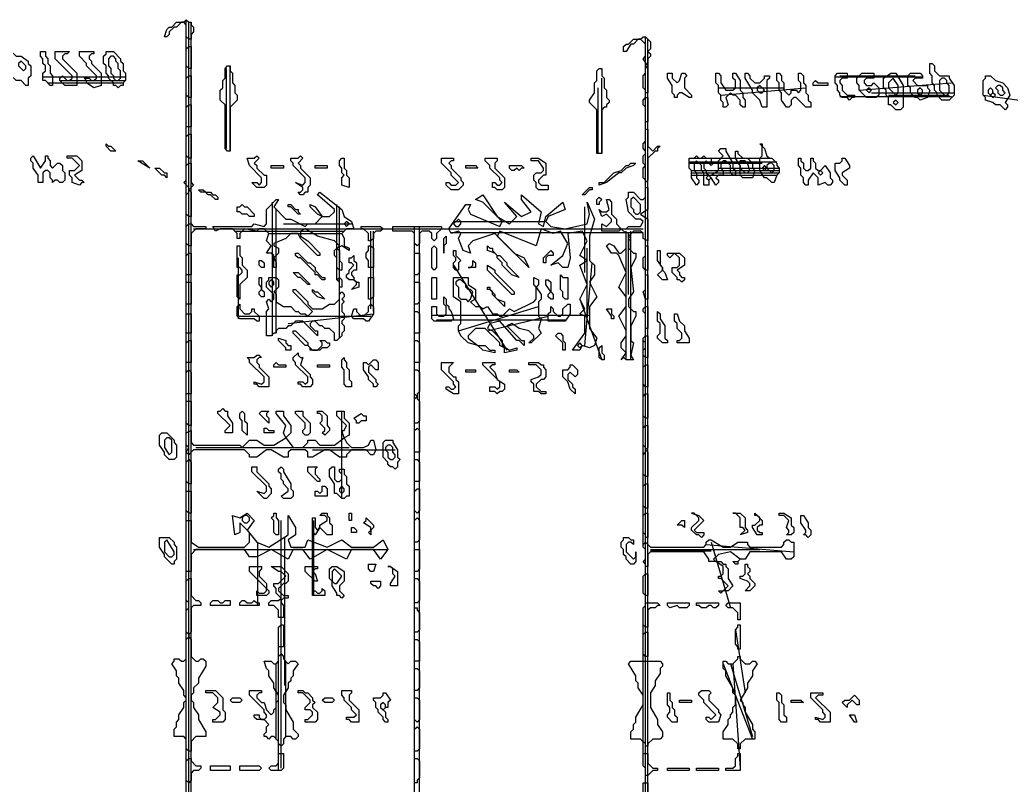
# Model space of a CAD drawing. Header units: metres. Extents: x 5 to 1373, y 11 to 1224.
# Drawn here: x 299.5 to 707.5, y 618 to 933 of the extents above; entities that cross this region are included whole.
import ezdxf

# ---------------------------------------------------------------- set-up
doc = ezdxf.new("R2010")
doc.units = ezdxf.units.M
doc.layers.add('TRACE_DETAIL', color=7, linetype='Continuous')
doc.layers.add('TRACE_MAIN', color=7, linetype='Continuous')

msp = doc.modelspace()

# ---------------------------------------------------------------- linework, layer by layer
at = {"layer": 'TRACE_DETAIL'}
for points in [[(371, 930), (371, 928), (370, 927), (370, 925), (369, 925), (368, 926), (368, 931), (367, 932), (366, 932), (364, 930), (363, 930), (361, 928), (361, 927), (360, 926), (359, 926), (360, 929), (361, 930), (362, 930), (364, 932), (367, 932), (368, 933), (369, 932), (370, 932), (370, 931)], [(558, 903), (557, 903), (557, 904), (556, 905), (556, 910), (557, 911), (557, 913), (558, 914), (556, 917), (557, 918), (557, 923), (555, 925), (554, 925), (552, 923), (551, 923), (549, 920), (548, 920), (548, 922), (549, 923), (550, 923), (552, 925), (555, 925), (556, 926), (557, 926), (559, 924), (559, 921), (558, 920), (559, 919), (559, 918), (558, 917)], [(303, 906), (302, 906), (300, 908), (298, 908), (296, 910), (295, 910), (294, 911), (294, 917), (295, 918), (295, 920), (296, 920), (298, 918), (300, 918), (303, 916), (303, 915), (304, 914), (304, 910), (303, 909)], [(313, 906), (312, 906), (310, 908), (309, 908), (309, 911), (310, 912), (310, 914), (309, 915), (309, 917), (308, 918), (308, 920), (310, 920), (310, 918), (311, 917), (311, 915), (312, 914), (312, 911), (313, 910)], [(323, 906), (318, 906), (316, 908), (316, 909), (317, 910), (319, 908), (320, 908), (321, 909), (321, 910), (314, 917), (314, 920), (320, 920), (319, 919), (318, 919), (317, 918), (317, 917), (323, 911)], [(333, 906), (330, 905), (327, 907), (327, 908), (326, 909), (328, 909), (329, 908), (330, 908), (331, 909), (331, 910), (327, 914), (327, 915), (324, 918), (324, 920), (330, 920), (330, 919), (329, 919), (328, 918), (328, 917), (329, 916), (329, 915), (333, 911)], [(340, 905), (339, 906), (338, 906), (338, 907), (336, 909), (336, 910), (335, 911), (335, 914), (334, 915), (334, 918), (335, 919), (335, 920), (338, 920), (341, 917), (341, 916), (342, 915), (342, 912), (343, 911), (343, 908), (342, 907), (342, 906), (341, 906)], [(340, 908), (341, 909), (341, 912), (340, 913), (340, 915), (339, 916), (339, 917), (338, 918), (337, 918), (336, 917), (336, 914), (337, 913), (337, 911), (338, 910), (338, 909), (339, 908)], [(369, 913), (368, 914), (368, 921), (369, 922), (370, 922), (370, 913)], [(301, 912), (302, 913), (302, 914), (300, 916), (299, 915), (299, 914)], [(385, 879), (384, 880), (384, 898), (382, 900), (382, 904), (383, 905), (383, 908), (384, 909), (384, 913), (385, 914), (386, 914), (386, 912), (387, 911), (387, 907), (388, 906), (388, 903), (389, 902), (389, 900), (386, 897), (386, 879)], [(682, 900), (679, 900), (677, 902), (677, 903), (676, 904), (676, 906), (675, 907), (675, 910), (674, 911), (674, 915), (675, 915), (676, 914), (676, 912), (678, 910), (682, 910), (682, 909), (684, 906), (684, 902)], [(369, 901), (368, 902), (368, 909), (369, 910), (370, 910), (370, 901)], [(537, 878), (537, 896), (534, 899), (534, 900), (536, 903), (536, 907), (537, 908), (537, 912), (538, 913), (539, 913), (539, 910), (540, 909), (540, 905), (541, 904), (541, 901), (542, 900), (542, 899), (541, 898), (541, 897), (540, 897), (539, 896), (539, 878)], [(569, 901), (569, 902), (568, 903), (568, 906), (566, 909), (566, 911), (568, 911), (568, 909), (570, 907), (571, 908), (572, 911), (573, 911), (574, 910), (573, 909), (573, 905), (576, 902), (576, 901), (575, 901), (572, 903), (571, 903), (570, 902), (570, 901)], [(589, 897), (589, 899), (588, 900), (588, 902), (587, 903), (587, 906), (586, 907), (586, 911), (587, 911), (588, 910), (588, 907), (590, 904), (593, 904), (594, 905), (594, 908), (593, 909), (593, 911), (594, 911), (596, 908), (596, 904), (597, 903), (597, 901), (598, 900), (598, 897), (597, 897), (596, 898), (596, 900), (594, 902), (593, 902), (592, 903), (590, 901), (591, 898), (590, 897)], [(607, 897), (605, 897), (604, 900), (601, 903), (601, 904), (598, 909), (598, 911), (599, 911), (600, 910), (600, 909), (602, 907), (604, 907), (606, 909), (606, 910), (608, 910), (608, 909), (607, 908)], [(615, 897), (613, 900), (613, 903), (612, 904), (612, 907), (611, 908), (611, 911), (612, 911), (613, 910), (613, 908), (614, 907), (614, 904), (616, 902), (617, 903), (617, 904), (619, 904), (620, 903), (621, 904), (621, 907), (620, 908), (620, 911), (621, 911), (622, 910), (622, 907), (623, 906), (623, 903), (624, 902), (624, 900), (625, 899), (625, 897), (623, 897), (619, 901), (618, 901), (617, 900), (617, 898), (616, 897)], [(643, 901), (642, 901), (641, 900), (640, 901), (638, 901), (637, 902), (637, 903), (636, 904), (636, 906), (635, 907), (635, 910), (636, 911), (640, 911), (640, 909), (638, 909), (637, 908), (637, 907), (638, 906), (638, 904), (640, 902), (643, 902)], [(648, 901), (645, 904), (645, 906), (644, 907), (644, 909), (646, 911), (651, 911), (651, 909), (648, 909), (647, 908), (647, 907), (648, 906), (650, 906), (651, 907), (653, 905), (653, 902), (652, 901)], [(662, 896), (660, 896), (658, 898), (657, 898), (657, 901), (656, 902), (656, 904), (655, 905), (655, 909), (658, 911), (660, 911), (663, 906), (663, 897)], [(673, 901), (670, 900), (669, 901), (668, 901), (666, 903), (666, 905), (665, 906), (665, 910), (666, 911), (670, 911), (671, 910), (671, 909), (668, 909), (667, 908), (669, 906), (673, 906), (673, 905), (674, 904)], [(705, 896), (703, 898), (701, 898), (700, 899), (697, 900), (697, 901), (696, 902), (696, 908), (697, 909), (697, 910), (699, 910), (701, 908), (704, 907), (706, 905), (707, 902), (705, 899), (706, 898), (706, 897)], [(603, 905), (603, 904), (604, 903), (605, 903), (606, 904), (604, 906)], [(626, 906), (626, 907), (627, 908), (628, 907), (632, 907), (632, 906)], [(660, 902), (661, 903), (661, 906), (659, 909), (657, 907), (657, 905)], [(681, 902), (682, 903), (682, 906), (681, 907), (681, 908), (680, 909), (679, 909), (678, 908), (678, 904), (680, 902)], [(704, 902), (705, 903), (704, 904), (704, 905), (703, 906), (702, 906), (701, 905), (702, 904), (702, 903), (703, 902)], [(648, 904), (649, 903), (650, 904), (649, 905)], [(669, 903), (670, 902), (671, 903), (671, 904), (670, 905), (669, 904)], [(698, 903), (699, 902), (700, 903), (700, 904), (699, 905), (698, 904)], [(699, 902), (700, 901), (701, 902), (700, 903)], [(368, 889), (368, 897), (369, 898), (370, 898), (370, 889)], [(557, 891), (557, 897), (556, 898), (556, 900), (557, 901), (558, 901), (558, 891)], [(659, 899), (660, 898), (661, 899), (660, 900)], [(369, 876), (368, 877), (368, 885), (369, 886), (370, 886), (370, 876)], [(557, 866), (557, 867), (556, 868), (556, 872), (557, 873), (556, 874), (556, 877), (557, 878), (557, 879), (556, 880), (556, 882), (557, 883), (557, 888), (558, 888), (558, 881), (560, 879), (562, 881), (563, 881), (562, 880), (562, 879), (561, 879), (558, 876), (558, 867)], [(339, 879), (337, 879), (335, 881), (335, 882), (336, 881), (337, 881)], [(610, 866), (609, 866), (607, 868), (606, 868), (604, 871), (604, 876), (605, 877), (605, 881), (604, 882), (605, 882), (605, 881), (606, 880), (607, 877), (608, 876), (609, 876), (611, 874), (611, 873), (612, 872), (612, 870), (611, 869)], [(578, 865), (576, 868), (576, 871), (575, 872), (575, 876), (577, 876), (578, 877), (579, 876), (580, 876), (581, 877), (582, 876), (584, 876), (584, 875), (585, 874), (584, 873), (582, 875), (581, 874), (581, 872), (582, 871), (582, 870), (583, 869), (584, 869), (587, 871), (587, 875), (589, 877), (587, 879), (588, 880), (590, 880), (590, 879), (593, 874), (593, 872), (594, 871), (594, 869), (593, 869), (592, 870), (592, 873), (590, 875), (589, 875), (588, 874), (588, 872), (589, 871), (589, 869), (587, 869), (586, 868), (587, 867), (587, 866), (586, 865), (584, 868), (583, 867), (583, 865), (581, 865), (581, 870), (580, 871), (580, 873), (578, 875), (577, 874), (577, 871), (578, 870), (578, 868), (579, 867), (579, 866)], [(601, 868), (597, 868), (596, 869), (596, 873), (594, 876), (594, 879), (595, 879), (595, 878), (597, 876), (599, 876), (601, 874), (601, 872), (602, 871)], [(304, 876), (305, 877), (308, 872), (310, 875), (310, 877), (311, 877), (311, 876), (312, 875), (312, 873), (313, 872), (315, 874), (316, 874), (317, 873), (317, 871), (318, 870), (318, 867), (317, 866), (316, 866), (315, 867), (314, 867), (313, 866), (313, 867), (312, 868), (312, 870), (311, 871), (310, 871), (309, 870), (309, 866), (307, 866), (307, 869), (305, 872), (305, 874), (304, 875)], [(326, 866), (325, 866), (324, 865), (321, 866), (321, 868), (320, 869), (320, 871), (322, 871), (324, 873), (321, 876), (319, 876), (319, 877), (323, 877), (325, 875), (325, 871), (322, 869), (324, 867), (325, 867)], [(353, 872), (348, 875), (350, 875)], [(369, 852), (368, 853), (368, 861), (369, 862), (369, 864), (367, 866), (368, 867), (368, 873), (369, 874), (370, 874), (370, 866), (371, 865), (369, 863), (370, 862), (370, 852)], [(400, 864), (397, 864), (395, 866), (397, 866), (398, 865), (399, 866), (399, 868), (394, 873), (393, 876), (396, 876), (397, 877), (398, 876), (396, 874), (397, 873), (397, 872), (400, 869), (401, 869), (401, 865)], [(416, 861), (415, 861), (414, 862), (415, 862), (416, 863), (416, 864), (413, 866), (416, 865), (417, 866), (417, 868), (412, 873), (412, 874), (411, 875), (411, 876), (414, 876), (415, 877), (416, 876), (414, 874), (415, 873), (415, 872), (419, 868), (419, 865), (418, 864), (418, 862), (417, 862)], [(435, 864), (432, 865), (432, 868), (433, 869), (432, 870), (432, 872), (431, 873), (431, 875), (432, 876), (433, 876), (433, 872), (434, 871), (434, 869), (435, 868)], [(480, 863), (477, 863), (475, 865), (475, 866), (476, 866), (477, 865), (479, 865), (480, 866), (477, 869), (477, 870), (473, 874), (473, 876), (478, 876), (478, 875), (477, 875), (476, 874), (477, 873), (477, 872), (481, 868), (481, 867), (482, 866), (482, 865)], [(498, 863), (496, 863), (495, 864), (494, 864), (494, 866), (495, 866), (496, 865), (497, 865), (498, 866), (497, 867), (497, 868), (493, 872), (493, 873), (491, 875), (491, 876), (496, 876), (496, 875), (495, 874), (495, 872), (499, 868), (499, 864)], [(517, 863), (513, 863), (512, 864), (512, 866), (511, 867), (511, 869), (512, 870), (514, 870), (515, 871), (515, 872), (513, 875), (510, 875), (510, 876), (513, 876), (516, 874), (516, 869), (515, 869), (513, 867), (513, 866), (514, 865), (517, 865)], [(538, 865), (538, 866), (540, 866), (544, 870), (547, 871), (549, 873), (550, 873), (551, 874), (553, 874), (552, 873), (549, 872), (547, 870), (546, 870), (541, 866)], [(599, 870), (600, 871), (599, 874), (598, 875), (596, 875), (595, 874), (596, 873), (596, 872), (598, 870)], [(609, 870), (610, 871), (610, 873), (609, 874), (608, 874), (607, 873), (607, 872)], [(634, 866), (633, 865), (632, 865), (631, 866), (628, 865), (628, 868), (626, 870), (624, 867), (624, 865), (623, 865), (622, 866), (622, 868), (621, 869), (621, 872), (620, 873), (620, 876), (621, 876), (621, 875), (622, 874), (622, 872), (623, 871), (624, 871), (625, 872), (625, 876), (626, 876), (626, 875), (627, 874), (627, 872), (628, 871), (629, 871), (631, 873), (633, 870), (633, 868), (634, 867)], [(640, 865), (639, 865), (637, 867), (637, 868), (635, 871), (635, 874), (637, 874), (638, 875), (638, 876), (639, 876), (641, 873), (641, 872), (638, 870), (638, 869), (640, 867)], [(360, 868), (359, 869), (358, 869), (355, 872), (357, 872), (359, 870), (360, 870)], [(403, 872), (403, 873), (408, 873), (408, 872)], [(421, 872), (421, 873), (426, 873), (426, 872)], [(483, 873), (487, 873), (488, 872), (483, 872)], [(501, 873), (506, 873), (507, 872), (506, 872), (505, 871), (504, 872), (503, 871), (502, 871), (501, 872)], [(605, 872), (606, 871), (607, 872), (606, 873)], [(628, 870), (629, 869), (630, 870), (629, 871)], [(582, 868), (583, 867), (584, 868), (583, 869)], [(381, 859), (380, 859), (378, 861), (377, 861), (376, 862), (374, 862), (373, 863), (375, 863), (376, 862), (378, 862), (379, 861), (380, 861), (381, 860)], [(437, 847), (434, 847), (432, 845), (433, 843), (433, 840), (435, 839), (435, 838), (432, 840), (430, 839), (431, 838), (431, 834), (432, 833), (432, 830), (431, 830), (430, 831), (430, 835), (429, 836), (429, 838), (431, 840), (429, 842), (422, 844), (417, 847), (415, 846), (415, 844), (418, 842), (423, 837), (423, 836), (422, 836), (415, 843), (414, 845), (411, 845), (409, 843), (404, 841), (404, 840), (406, 839), (406, 837), (404, 835), (405, 833), (405, 831), (404, 831), (404, 836), (403, 837), (401, 837), (403, 840), (401, 842), (402, 845), (400, 847), (398, 847), (397, 846), (392, 847), (390, 845), (390, 843), (389, 843), (389, 845), (387, 847), (382, 847), (380, 846), (379, 848), (395, 848), (396, 849), (400, 848), (401, 849), (401, 855), (405, 859), (406, 859), (404, 856), (409, 851), (411, 851), (417, 848), (418, 849), (421, 849), (424, 852), (422, 853), (419, 856), (419, 857), (421, 856), (424, 852), (427, 852), (429, 854), (429, 855), (422, 861), (423, 862), (432, 855), (433, 852), (436, 850)], [(536, 799), (534, 798), (531, 799), (530, 797), (527, 797), (532, 804), (532, 811), (530, 812), (532, 814), (530, 818), (533, 824), (530, 832), (533, 834), (530, 836), (533, 842), (531, 846), (525, 845), (526, 835), (525, 831), (523, 831), (521, 833), (518, 832), (523, 836), (525, 841), (522, 846), (519, 845), (514, 847), (512, 840), (497, 846), (496, 844), (503, 837), (507, 835), (509, 831), (495, 845), (486, 842), (484, 840), (485, 837), (482, 838), (480, 843), (481, 845), (480, 846), (477, 845), (476, 847), (483, 857), (485, 857), (484, 855), (485, 853), (497, 848), (498, 850), (490, 858), (487, 859), (490, 861), (496, 852), (501, 849), (504, 852), (499, 858), (506, 852), (510, 854), (506, 859), (506, 861), (514, 854), (513, 849), (515, 848), (516, 852), (523, 858), (524, 855), (517, 852), (516, 850), (518, 848), (524, 847), (533, 849), (534, 853), (533, 858), (536, 851), (534, 844), (534, 834), (536, 832), (536, 828), (534, 825), (537, 819), (534, 815), (534, 806), (537, 802)], [(531, 861), (534, 864), (535, 864), (535, 863), (534, 863), (532, 861)], [(547, 793), (549, 796), (547, 798), (547, 800), (549, 803), (549, 805), (546, 811), (549, 815), (549, 819), (546, 823), (549, 829), (546, 836), (545, 837), (543, 837), (541, 840), (542, 841), (544, 840), (546, 837), (547, 837), (549, 839), (549, 845), (547, 847), (546, 846), (539, 846), (539, 849), (541, 848), (543, 850), (543, 851), (541, 853), (539, 852), (538, 855), (539, 854), (541, 854), (542, 855), (541, 859), (542, 859), (543, 858), (543, 853), (545, 851), (545, 849), (547, 847), (549, 847), (550, 848), (555, 848), (556, 850), (555, 851), (553, 851), (550, 854), (549, 859), (550, 860), (550, 862), (552, 862), (555, 859), (556, 859), (557, 860), (557, 864), (558, 864), (558, 855), (555, 853), (558, 851), (558, 842), (556, 843), (556, 845), (555, 846), (552, 846), (550, 844), (551, 843), (550, 842), (550, 839), (552, 837), (553, 837), (553, 835), (551, 831), (552, 821), (550, 818), (550, 815), (552, 813), (553, 813), (553, 811), (551, 807), (551, 801), (552, 800), (551, 795), (552, 793), (549, 793), (548, 794)], [(396, 852), (394, 852), (393, 853), (391, 853), (390, 854), (389, 854), (389, 856), (390, 856), (391, 857), (392, 856), (393, 856), (396, 853)], [(415, 853), (414, 853), (411, 856), (410, 856), (410, 857), (411, 857), (413, 855), (414, 855), (414, 854)], [(537, 857), (537, 859), (538, 860), (539, 859), (538, 858), (538, 857)], [(554, 853), (555, 854), (555, 857), (552, 860), (551, 859), (551, 856), (552, 855), (552, 854), (553, 853)], [(369, 840), (368, 841), (368, 848), (369, 849), (370, 849), (371, 848), (376, 848), (376, 847), (372, 847), (370, 845), (370, 840)], [(433, 849), (434, 848), (435, 849), (434, 850)], [(478, 849), (479, 848), (480, 848), (481, 849), (481, 850), (480, 851)], [(440, 847), (440, 848), (448, 848), (449, 847), (448, 846), (446, 846), (445, 845), (445, 843), (444, 842), (443, 842), (443, 845), (441, 847)], [(473, 847), (471, 845), (471, 843), (470, 842), (469, 843), (469, 845), (468, 846), (465, 846), (464, 845), (464, 841), (463, 840), (462, 841), (462, 845), (461, 846), (453, 846), (453, 848), (473, 848)], [(474, 837), (474, 843), (475, 844), (475, 841), (474, 840)], [(368, 828), (368, 836), (369, 837), (370, 837), (370, 828)], [(390, 818), (389, 819), (389, 828), (390, 828), (391, 829), (391, 830), (390, 831), (389, 831), (389, 840), (390, 840), (390, 836), (391, 835), (391, 832), (393, 830), (393, 827), (390, 824)], [(425, 826), (424, 826), (422, 828), (421, 828), (421, 829), (415, 835), (414, 835), (413, 836), (413, 837), (414, 837), (418, 833), (419, 833), (421, 831), (421, 830), (424, 827), (425, 827)], [(445, 831), (443, 831), (443, 834), (442, 835), (442, 837), (443, 838), (443, 840), (444, 840), (445, 839)], [(462, 828), (462, 837), (464, 837), (464, 829), (463, 828)], [(470, 830), (469, 831), (469, 839), (470, 840), (471, 839), (471, 831)], [(480, 830), (479, 830), (478, 831), (478, 833), (479, 834), (479, 835), (478, 836), (478, 838), (479, 838), (479, 836), (481, 834), (480, 833)], [(505, 827), (502, 828), (498, 832), (498, 833), (496, 835), (496, 836), (495, 837), (492, 838), (492, 840), (493, 839), (494, 839), (494, 838), (496, 836), (497, 836), (500, 833), (500, 832)], [(515, 833), (515, 835), (518, 838), (519, 837), (519, 836), (517, 836), (516, 835), (516, 833)], [(557, 830), (556, 831), (556, 835), (557, 836), (557, 840), (558, 840), (558, 830)], [(566, 826), (564, 826), (562, 828), (564, 830), (564, 831), (562, 834), (562, 838), (563, 838), (563, 832), (564, 831), (564, 830), (565, 829)], [(572, 825), (571, 826), (570, 826), (570, 827), (568, 829), (568, 831), (570, 831), (571, 832), (571, 835), (569, 837), (567, 835), (566, 836), (566, 837), (571, 837), (573, 835), (573, 832), (570, 830), (571, 829), (571, 828), (572, 827), (573, 827), (573, 826)], [(400, 831), (399, 831), (398, 832), (398, 834), (399, 834), (400, 833)], [(436, 822), (438, 824), (438, 825), (437, 826), (435, 826), (434, 827), (434, 828), (435, 829), (435, 830), (437, 832), (436, 833), (435, 833), (435, 835), (436, 835), (437, 836), (437, 834), (438, 833), (438, 830), (437, 830), (436, 829), (436, 828), (437, 827), (437, 826), (438, 825), (439, 825), (439, 823)], [(484, 831), (485, 831), (486, 832), (486, 834), (487, 833), (487, 831)], [(419, 824), (418, 824), (415, 827), (414, 827), (412, 829), (414, 829)], [(503, 820), (502, 820), (492, 830), (492, 832), (495, 830), (495, 829), (503, 821)], [(368, 816), (368, 825), (370, 825), (370, 816)], [(400, 819), (399, 819), (398, 820), (398, 821), (399, 822), (399, 823), (398, 824), (398, 827), (399, 827), (399, 822), (400, 821)], [(432, 803), (430, 801), (429, 801), (429, 804), (427, 806), (425, 806), (424, 807), (423, 807), (421, 809), (420, 809), (419, 808), (419, 807), (421, 805), (422, 805), (422, 803), (416, 809), (413, 809), (411, 807), (410, 807), (409, 806), (406, 806), (405, 805), (405, 804), (404, 804), (403, 803), (401, 803), (401, 813), (402, 814), (401, 817), (402, 818), (403, 817), (404, 818), (404, 820), (401, 823), (401, 825), (402, 826), (402, 827), (405, 827), (406, 826), (406, 823), (404, 821), (405, 820), (405, 817), (408, 815), (411, 815), (413, 813), (414, 813), (415, 812), (417, 812), (418, 811), (420, 813), (412, 821), (412, 822), (413, 822), (418, 817), (418, 816), (420, 814), (424, 814), (427, 816), (429, 816), (431, 818), (431, 820), (432, 821), (433, 820), (433, 819), (432, 818), (433, 817), (432, 816), (432, 813), (433, 812), (433, 810), (432, 809), (432, 808), (433, 807), (433, 805), (432, 804)], [(402, 824), (403, 823), (404, 824), (404, 825), (403, 826), (402, 825)], [(432, 823), (431, 823), (431, 825), (430, 826), (431, 827), (432, 826)], [(443, 818), (443, 827), (445, 827), (445, 819), (444, 818)], [(462, 816), (462, 825), (464, 825), (464, 817), (463, 816)], [(469, 818), (469, 827), (471, 827), (471, 818)], [(481, 803), (480, 805), (480, 807), (481, 808), (481, 817), (478, 819), (478, 827), (484, 827), (484, 824), (487, 822), (487, 818), (485, 817), (487, 815), (489, 815), (490, 814), (492, 815), (494, 812), (496, 812), (497, 811), (498, 811), (501, 814), (503, 813), (511, 817), (512, 818), (512, 823), (511, 824), (511, 827), (513, 826), (513, 824), (512, 823), (514, 820), (514, 818), (513, 817), (513, 811), (514, 810), (513, 806), (514, 804), (510, 800), (509, 800), (511, 802), (511, 803), (509, 805), (505, 806), (502, 808), (500, 807), (506, 801), (507, 801), (507, 799), (505, 801), (504, 801), (497, 809), (493, 808), (492, 806), (494, 805), (498, 801), (498, 799), (501, 797), (504, 798), (504, 797), (499, 796), (499, 798), (497, 799), (497, 800), (491, 806), (487, 806), (484, 803), (484, 802), (488, 799), (491, 799), (493, 797), (495, 797), (495, 796), (490, 797), (488, 799), (484, 800)], [(484, 817), (485, 818), (486, 821), (485, 822), (484, 822), (483, 823), (483, 824), (481, 826), (480, 826), (479, 825), (479, 824), (480, 823), (480, 819), (481, 818), (483, 818)], [(519, 818), (518, 818), (517, 819), (517, 820), (518, 821), (516, 824), (516, 826), (517, 826), (518, 825), (518, 821), (519, 820)], [(525, 818), (524, 818), (523, 819), (523, 821), (522, 822), (522, 828), (523, 827), (525, 827)], [(557, 818), (556, 821), (557, 822), (557, 828), (558, 828), (558, 818)], [(425, 818), (422, 819), (420, 821), (420, 822), (421, 821), (422, 821)], [(499, 815), (494, 820), (494, 821), (493, 822), (492, 822), (492, 823), (493, 823), (493, 822), (495, 820), (495, 819), (496, 818), (499, 817)], [(398, 809), (397, 809), (396, 810), (390, 810), (389, 811), (389, 815), (390, 816), (390, 814), (392, 812), (394, 812), (395, 813), (395, 814), (396, 814), (396, 813), (398, 811)], [(436, 811), (437, 814), (438, 814), (438, 813), (440, 811), (441, 811), (443, 813), (443, 815), (444, 816), (445, 815), (445, 812), (443, 809), (442, 809), (441, 810), (437, 810)], [(470, 809), (469, 810), (469, 815), (471, 815), (471, 812), (472, 811), (474, 811), (475, 812), (475, 815), (474, 816), (474, 819), (475, 818), (475, 816), (476, 815), (476, 814), (477, 813), (478, 810), (477, 809)], [(517, 809), (517, 812), (518, 813), (518, 815), (519, 814), (519, 813), (521, 811), (522, 811), (523, 812), (523, 814), (525, 816), (526, 816), (526, 812), (524, 809)], [(368, 804), (368, 812), (370, 812), (370, 804)], [(464, 804), (462, 804), (462, 813), (463, 813), (464, 812)], [(544, 810), (543, 810), (543, 811), (541, 814), (543, 814), (543, 812), (544, 811)], [(557, 806), (557, 812), (556, 813), (556, 814), (557, 815), (558, 815), (558, 806)], [(566, 800), (564, 800), (562, 802), (562, 803), (563, 804), (563, 808), (562, 809), (562, 813), (563, 812), (563, 810), (565, 807), (565, 802), (566, 801)], [(575, 800), (570, 800), (570, 801), (571, 801), (572, 802), (572, 804), (570, 806), (570, 808), (569, 809), (569, 812), (570, 812), (571, 809), (573, 807), (573, 805), (575, 802)], [(427, 799), (426, 798), (424, 798), (423, 797), (419, 797), (419, 798), (418, 799), (417, 799), (412, 804), (412, 805), (413, 805), (418, 800), (418, 799), (420, 797), (422, 797), (424, 799), (424, 800), (423, 801), (425, 801), (426, 800), (427, 800)], [(524, 797), (523, 797), (523, 800), (520, 803), (521, 804), (522, 804), (523, 803), (523, 801), (524, 800)], [(368, 792), (368, 800), (369, 801), (370, 801), (370, 792)], [(411, 797), (409, 797), (409, 798), (406, 801), (406, 802), (409, 801), (409, 800), (410, 799), (411, 799)], [(464, 792), (462, 792), (462, 801), (463, 801), (464, 800)], [(529, 799), (530, 798), (531, 799), (530, 800)], [(557, 794), (556, 795), (556, 797), (557, 798), (557, 800), (556, 801), (556, 802), (557, 803), (558, 803), (558, 794)], [(419, 782), (416, 782), (415, 783), (414, 783), (414, 784), (416, 784), (417, 783), (418, 784), (418, 786), (413, 791), (413, 792), (412, 793), (412, 794), (414, 796), (414, 795), (415, 794), (416, 794), (415, 791), (419, 787), (419, 786), (420, 785), (420, 783)], [(540, 793), (539, 793), (538, 794), (538, 798), (539, 799), (539, 796), (540, 795)], [(402, 782), (398, 782), (397, 783), (396, 783), (396, 784), (399, 783), (400, 784), (400, 786), (394, 792), (394, 793), (393, 794), (396, 794), (397, 795), (398, 795), (399, 794), (398, 794), (397, 793), (397, 792), (398, 791), (398, 790), (402, 786)], [(404, 790), (404, 791), (405, 792), (406, 791), (409, 791), (409, 790)], [(436, 782), (434, 782), (433, 783), (433, 789), (432, 790), (432, 793), (433, 794), (433, 793), (434, 792), (434, 790), (435, 789), (435, 785), (436, 784)], [(445, 782), (445, 783), (443, 785), (443, 786), (441, 789), (441, 792), (442, 792), (443, 791), (445, 793), (446, 793), (447, 792), (447, 789), (446, 789), (444, 791), (443, 790), (443, 788), (446, 785), (446, 784), (447, 783), (446, 782)], [(480, 779), (478, 779), (475, 781), (475, 782), (476, 782), (477, 781), (478, 781), (479, 782), (478, 783), (478, 784), (473, 789), (473, 792), (478, 792), (476, 790), (476, 788), (478, 786), (479, 786), (479, 785), (480, 784)], [(498, 780), (497, 780), (496, 779), (495, 780), (493, 780), (493, 782), (495, 782), (496, 781), (497, 782), (497, 784), (490, 791), (490, 792), (495, 792), (495, 791), (494, 791), (493, 790), (495, 788), (496, 785), (499, 783), (499, 781)], [(516, 779), (514, 779), (513, 780), (511, 780), (511, 783), (510, 784), (510, 785), (513, 786), (514, 787), (514, 789), (512, 791), (509, 791), (509, 792), (513, 792), (514, 791), (515, 791), (515, 790), (516, 789), (516, 786), (515, 785), (514, 785), (512, 783), (512, 782), (514, 780), (516, 780)], [(370, 779), (368, 779), (368, 788), (369, 789), (370, 788)], [(422, 790), (422, 791), (427, 791), (427, 790)], [(462, 767), (462, 777), (463, 778), (462, 779), (462, 789), (463, 789), (464, 788), (464, 780), (463, 779), (463, 777), (464, 776), (464, 768), (463, 767)], [(483, 788), (483, 789), (487, 789), (487, 788)], [(501, 789), (504, 789), (505, 788), (501, 788)], [(528, 779), (526, 781), (525, 784), (523, 786), (523, 789), (525, 789), (526, 790), (526, 791), (527, 791), (529, 789), (529, 787), (528, 786), (526, 788), (525, 787), (525, 785), (527, 783), (527, 782), (528, 781)], [(557, 782), (556, 783), (556, 790), (557, 791), (558, 791), (558, 782)], [(370, 766), (369, 766), (368, 767), (368, 776), (370, 776)], [(557, 769), (556, 770), (556, 778), (557, 779), (558, 779), (558, 769)], [(368, 763), (370, 764), (370, 759), (371, 758), (390, 758), (391, 757), (394, 760), (397, 760), (400, 758), (404, 758), (409, 761), (408, 763), (409, 766), (405, 771), (405, 772), (408, 772), (408, 770), (411, 766), (411, 763), (409, 761), (412, 757), (416, 757), (418, 759), (418, 760), (421, 760), (423, 758), (429, 758), (433, 761), (432, 764), (433, 764), (434, 766), (430, 770), (430, 772), (433, 772), (433, 769), (435, 767), (435, 762), (433, 761), (434, 759), (436, 757), (441, 757), (443, 758), (444, 760), (445, 760), (446, 756), (445, 754), (444, 754), (442, 756), (436, 756), (434, 754), (434, 753), (431, 753), (427, 756), (425, 756), (420, 753), (418, 753), (418, 755), (417, 756), (411, 756), (410, 755), (410, 753), (408, 753), (403, 756), (401, 756), (397, 753), (394, 753), (394, 754), (392, 756), (371, 756), (369, 754), (368, 755), (369, 757), (368, 758)], [(387, 763), (384, 763), (384, 764), (386, 766), (381, 771), (381, 772), (382, 772), (383, 773), (384, 772), (385, 772), (385, 770), (387, 767)], [(393, 762), (391, 764), (391, 768), (390, 769), (390, 771), (391, 772), (392, 771), (392, 768), (393, 767)], [(402, 767), (398, 771), (399, 772), (402, 772), (401, 771), (401, 770), (402, 769)], [(418, 762), (417, 762), (416, 763), (416, 764), (417, 765), (417, 767), (413, 771), (413, 772), (416, 772), (416, 770), (419, 767), (419, 763)], [(425, 762), (424, 763), (425, 764), (425, 765), (423, 767), (424, 768), (424, 770), (423, 771), (422, 771), (422, 772), (424, 772), (426, 770), (426, 766), (427, 765), (427, 764)], [(437, 769), (440, 771), (441, 770), (442, 770), (442, 768), (440, 768), (439, 767), (438, 767), (438, 768)], [(363, 752), (361, 752), (359, 754), (359, 755), (357, 758), (357, 762), (358, 763), (360, 763), (363, 760), (363, 759), (364, 758), (364, 753)], [(400, 763), (400, 765), (401, 765), (402, 764), (404, 764), (404, 763)], [(464, 755), (462, 755), (462, 764), (463, 765), (464, 764)], [(557, 745), (556, 746), (556, 754), (557, 755), (557, 757), (556, 758), (556, 765), (557, 766), (558, 766), (558, 757), (557, 756), (558, 755), (558, 745)], [(361, 754), (362, 755), (362, 760), (361, 761), (360, 761), (359, 760), (359, 757)], [(454, 748), (453, 749), (452, 749), (451, 750), (451, 751), (449, 753), (449, 759), (450, 760), (453, 760), (453, 759), (455, 756), (455, 753), (456, 752), (455, 751), (455, 749)], [(453, 752), (454, 753), (454, 754), (453, 755), (453, 757), (452, 758), (451, 758), (450, 757), (450, 756), (451, 755), (451, 753), (452, 752)], [(370, 742), (369, 742), (368, 743), (368, 751), (369, 752), (370, 751)], [(464, 743), (462, 743), (462, 752), (463, 752), (464, 751)], [(401, 736), (400, 736), (397, 739), (400, 738), (401, 739), (401, 741), (395, 747), (395, 749), (397, 749), (397, 747), (402, 742), (402, 741), (403, 740), (403, 738)], [(411, 736), (408, 736), (407, 737), (410, 739), (410, 740), (408, 742), (408, 743), (407, 744), (407, 746), (406, 747), (406, 748), (407, 749), (408, 748), (408, 747), (411, 742), (411, 740), (412, 739), (412, 737)], [(423, 743), (422, 743), (418, 747), (418, 749), (422, 749), (421, 748), (421, 746), (423, 744)], [(433, 736), (432, 736), (430, 738), (429, 738), (429, 742), (427, 745), (427, 748), (428, 749), (429, 749), (429, 744), (430, 743), (431, 743), (432, 744), (432, 746), (431, 747), (431, 748), (433, 748), (433, 746), (434, 745), (434, 742), (435, 741), (435, 737), (434, 737)], [(370, 730), (369, 730), (368, 731), (368, 739), (370, 739)], [(421, 737), (421, 739), (422, 739), (423, 738), (424, 739), (424, 741), (425, 741), (426, 740), (426, 737)], [(431, 739), (432, 738), (433, 739), (433, 740), (432, 741), (431, 740)], [(463, 730), (462, 731), (462, 739), (463, 740), (464, 740), (464, 731)], [(557, 732), (556, 733), (556, 741), (557, 742), (558, 742), (558, 732)], [(368, 727), (370, 727), (370, 718), (373, 716), (392, 716), (394, 718), (394, 722), (390, 726), (390, 722), (388, 721), (387, 729), (390, 728), (393, 730), (396, 727), (393, 723), (397, 718), (402, 716), (410, 721), (410, 729), (413, 724), (413, 721), (410, 719), (411, 716), (417, 716), (418, 719), (426, 716), (432, 719), (436, 716), (445, 716), (449, 719), (451, 715), (448, 711), (445, 715), (436, 715), (434, 711), (426, 715), (419, 711), (416, 715), (412, 715), (410, 711), (403, 715), (397, 712), (394, 712), (392, 715), (372, 715), (370, 713), (370, 706), (368, 706)], [(391, 727), (392, 726), (393, 726), (394, 727), (394, 728), (393, 729), (392, 729), (391, 728)], [(406, 721), (405, 721), (404, 722), (404, 727), (403, 728), (404, 729), (404, 730), (405, 730), (405, 728), (406, 727)], [(421, 721), (420, 722), (420, 728), (421, 728), (421, 724), (422, 723), (423, 724), (423, 725), (426, 727), (426, 728), (425, 729), (423, 729), (424, 730), (426, 730), (426, 729), (427, 728), (427, 726), (428, 725), (428, 721), (426, 721), (423, 724)], [(435, 727), (435, 730), (436, 730), (436, 727)], [(444, 721), (443, 722), (444, 723), (444, 724), (441, 726), (442, 727), (442, 728), (445, 725), (445, 724), (444, 723)], [(462, 718), (462, 727), (463, 728), (464, 727), (464, 719), (463, 718)], [(557, 720), (557, 721), (556, 722), (556, 729), (557, 730), (558, 730), (558, 720)], [(573, 727), (573, 724), (572, 725), (570, 725), (572, 727)], [(580, 720), (579, 721), (578, 721), (576, 723), (576, 724), (579, 727), (579, 728), (577, 730), (576, 730), (579, 729), (581, 727), (577, 723), (578, 722), (581, 722), (581, 721)], [(599, 722), (596, 721), (598, 723), (597, 724), (596, 724), (596, 728), (594, 730), (593, 730), (596, 730), (598, 728), (598, 724), (599, 723)], [(605, 721), (603, 721), (601, 724), (601, 725), (602, 725), (604, 727), (604, 728), (603, 729), (602, 729), (602, 730), (605, 727), (605, 725), (604, 725), (603, 724), (603, 723), (604, 722), (605, 722)], [(617, 721), (615, 721), (616, 722), (616, 723), (615, 724), (616, 727), (614, 729), (612, 729), (612, 730), (614, 730), (617, 728), (617, 725), (618, 724), (618, 722)], [(624, 720), (623, 721), (622, 721), (623, 722), (623, 723), (621, 726), (621, 729), (622, 729), (624, 726), (624, 724), (625, 723), (625, 721)], [(438, 722), (436, 722), (436, 724), (437, 724), (438, 723)], [(363, 709), (362, 709), (359, 712), (359, 713), (357, 716), (357, 720), (361, 720), (363, 718), (363, 717), (364, 716), (364, 711), (363, 710)], [(362, 712), (363, 713), (363, 714), (360, 719), (359, 718), (359, 714), (361, 712)], [(552, 709), (551, 709), (549, 711), (549, 712), (548, 713), (548, 715), (547, 716), (547, 718), (548, 719), (548, 720), (550, 720), (551, 719), (552, 719), (552, 717), (551, 718), (550, 718), (549, 717), (549, 714), (552, 711), (553, 712), (553, 714), (553, 710)], [(618, 712), (617, 711), (615, 711), (613, 714), (600, 714), (598, 711), (596, 711), (595, 710), (595, 709), (594, 709), (593, 710), (595, 710), (596, 711), (592, 714), (587, 713), (585, 711), (586, 710), (588, 710), (589, 709), (590, 709), (590, 708), (591, 707), (591, 703), (593, 700), (591, 698), (589, 698), (588, 697), (587, 698), (589, 698), (591, 700), (588, 703), (587, 703), (587, 704), (588, 704), (589, 705), (589, 708), (586, 710), (583, 710), (583, 711), (581, 714), (559, 714), (558, 713), (558, 708), (557, 708), (557, 709), (556, 710), (557, 711), (557, 715), (556, 716), (556, 717), (557, 718), (559, 716), (581, 716), (582, 717), (582, 718), (583, 719), (584, 719), (589, 716), (592, 716), (595, 718), (599, 718), (599, 717), (600, 716), (613, 716), (614, 717), (614, 718), (615, 719), (616, 719), (617, 718), (618, 718)], [(462, 706), (462, 715), (464, 715), (464, 707), (463, 706)], [(401, 696), (397, 696), (397, 698), (398, 697), (400, 697), (401, 698), (401, 699), (394, 706), (394, 708), (399, 708), (399, 707), (398, 706), (398, 704), (401, 701), (401, 699), (402, 698), (402, 697)], [(408, 687), (406, 687), (406, 690), (404, 692), (402, 692), (402, 693), (403, 694), (406, 694), (407, 695), (405, 697), (405, 699), (404, 700), (404, 701), (406, 701), (409, 704), (407, 706), (406, 706), (403, 708), (407, 708), (410, 705), (410, 702), (409, 701), (408, 701), (406, 699), (406, 698), (408, 696), (410, 696), (410, 695), (408, 695), (407, 694), (407, 693), (408, 692)], [(422, 702), (421, 702), (417, 706), (417, 708), (422, 708), (422, 707), (421, 707), (420, 706), (421, 705)], [(432, 695), (431, 696), (430, 696), (430, 697), (428, 700), (428, 702), (427, 703), (427, 707), (428, 708), (430, 708), (433, 706), (433, 702), (431, 700), (431, 698), (433, 696)], [(430, 701), (432, 704), (429, 707), (428, 706), (428, 702), (429, 701)], [(444, 706), (443, 707), (443, 709), (446, 709), (445, 706)], [(455, 700), (452, 700), (452, 701), (454, 704), (453, 705), (453, 707), (452, 708), (451, 708), (452, 708), (455, 706)], [(600, 698), (598, 698), (600, 700), (600, 701), (599, 702), (596, 703), (596, 704), (597, 704), (598, 705), (598, 709), (599, 709), (599, 708), (600, 707), (600, 706), (599, 705), (600, 704), (600, 703), (602, 701), (602, 700)], [(369, 632), (368, 633), (368, 637), (367, 638), (363, 638), (363, 641), (364, 642), (364, 644), (365, 645), (365, 647), (367, 650), (367, 652), (368, 653), (368, 654), (367, 655), (367, 657), (365, 660), (365, 662), (364, 663), (364, 665), (362, 668), (363, 669), (363, 670), (365, 670), (366, 669), (367, 669), (368, 670), (368, 678), (369, 679), (369, 680), (368, 681), (368, 690), (369, 691), (369, 693), (368, 694), (368, 702), (369, 703), (370, 703), (370, 696), (372, 694), (373, 694), (374, 693), (374, 692), (371, 692), (370, 691), (370, 681), (369, 680), (369, 679), (370, 678), (370, 671), (372, 669), (373, 669), (374, 670), (375, 670), (376, 669), (376, 667), (373, 662), (373, 660), (371, 658), (371, 656), (370, 655), (370, 653), (371, 652), (371, 650), (373, 647), (373, 645), (376, 640), (376, 638), (372, 638), (370, 636), (370, 632)], [(448, 700), (447, 699), (446, 700), (445, 700), (444, 701), (444, 702), (448, 702)], [(462, 693), (462, 703), (463, 703), (464, 702), (464, 694), (463, 693)], [(557, 696), (556, 697), (556, 704), (557, 705), (558, 705), (558, 696)], [(420, 696), (420, 698), (421, 698), (422, 697), (423, 697), (424, 698), (424, 699), (425, 698), (425, 696)], [(378, 692), (378, 693), (379, 694), (381, 694), (382, 693), (383, 693), (384, 694), (386, 694), (386, 692)], [(390, 692), (390, 693), (391, 694), (392, 694), (393, 693), (395, 693), (396, 694), (397, 693), (398, 693), (398, 692)], [(462, 681), (462, 691), (463, 691), (463, 690), (464, 689), (464, 682), (463, 681)], [(557, 683), (556, 684), (556, 691), (557, 692), (557, 693), (562, 693), (563, 692), (562, 692), (561, 691), (559, 691), (558, 690), (558, 683)], [(566, 692), (566, 693), (575, 693), (575, 692), (574, 691), (571, 691), (570, 692), (567, 691)], [(578, 692), (578, 693), (587, 693), (587, 692), (586, 691), (585, 691), (584, 692), (583, 692), (582, 691), (580, 691), (579, 692)], [(596, 686), (595, 686), (595, 689), (593, 691), (591, 691), (590, 692), (591, 693), (596, 693)], [(406, 675), (406, 683), (407, 684), (408, 684), (408, 675)], [(595, 674), (595, 675), (594, 676), (594, 682), (595, 683), (595, 684), (596, 684), (596, 674)], [(464, 669), (462, 669), (462, 678), (463, 678), (464, 677)], [(557, 671), (556, 672), (556, 680), (557, 681), (558, 681), (558, 671)], [(407, 634), (406, 635), (406, 636), (404, 638), (403, 638), (402, 637), (401, 638), (400, 638), (400, 639), (401, 640), (401, 642), (402, 643), (400, 645), (397, 645), (396, 646), (396, 647), (398, 647), (398, 646), (399, 645), (400, 645), (401, 646), (401, 647), (400, 648), (400, 649), (394, 655), (394, 657), (399, 657), (399, 656), (398, 656), (397, 655), (397, 654), (399, 652), (400, 652), (401, 649), (403, 647), (404, 648), (404, 649), (405, 650), (405, 652), (406, 653), (406, 655), (404, 658), (404, 660), (402, 663), (402, 665), (401, 666), (400, 669), (403, 669), (404, 668), (405, 668), (406, 669), (406, 671), (407, 672), (408, 671), (408, 670), (410, 668), (411, 669), (413, 669), (414, 668), (412, 665), (412, 663), (411, 662), (411, 661), (410, 660), (410, 658), (408, 655), (408, 652), (409, 651), (409, 649), (412, 644), (412, 641), (414, 639), (414, 638), (413, 637), (412, 637), (411, 638), (409, 638), (408, 637), (408, 635)], [(595, 633), (595, 635), (593, 637), (589, 637), (589, 640), (591, 643), (591, 645), (592, 646), (592, 647), (593, 648), (593, 650), (594, 651), (594, 655), (593, 656), (593, 658), (590, 663), (590, 665), (589, 666), (589, 669), (590, 669), (591, 668), (593, 668), (595, 670), (595, 671), (596, 671), (596, 670), (598, 668), (600, 668), (601, 669), (602, 669), (603, 668), (601, 665), (601, 663), (599, 660), (599, 658), (596, 653), (597, 652), (597, 651), (598, 650), (598, 648), (601, 643), (601, 641), (602, 640), (602, 637), (598, 637), (596, 635), (596, 633)], [(462, 657), (462, 666), (463, 666), (464, 665), (464, 658), (463, 657)], [(558, 634), (557, 634), (557, 635), (555, 637), (551, 637), (551, 640), (552, 641), (552, 643), (553, 644), (553, 646), (556, 651), (556, 655), (554, 658), (554, 660), (553, 661), (553, 663), (550, 668), (551, 669), (563, 669), (564, 668), (564, 667), (563, 666), (563, 664), (561, 661), (561, 659), (559, 656), (559, 650), (562, 645), (562, 643), (564, 640), (564, 638), (563, 637), (560, 637), (558, 635)], [(383, 644), (379, 644), (379, 645), (380, 645), (382, 647), (382, 648), (379, 650), (381, 652), (381, 654), (379, 656), (376, 656), (376, 657), (380, 657), (383, 654), (383, 649), (384, 648), (384, 645)], [(421, 644), (417, 644), (417, 645), (418, 645), (420, 647), (420, 648), (419, 649), (417, 649), (417, 650), (419, 652), (419, 653), (416, 656), (414, 656), (414, 657), (416, 657), (417, 656), (418, 656), (420, 654), (420, 653), (421, 652), (420, 651), (420, 650), (422, 648), (422, 645)], [(439, 644), (436, 644), (435, 645), (434, 645), (434, 646), (437, 646), (438, 647), (436, 649), (436, 650), (433, 653), (433, 654), (432, 655), (432, 657), (436, 657), (436, 656), (435, 655), (435, 653), (439, 649)], [(587, 644), (583, 644), (582, 645), (582, 646), (583, 646), (584, 645), (586, 647), (581, 652), (581, 653), (579, 655), (579, 656), (580, 657), (583, 657), (584, 656), (583, 655), (583, 653), (587, 649), (587, 648), (588, 647)], [(386, 653), (387, 654), (390, 654), (391, 653), (390, 652), (387, 652)], [(424, 653), (425, 654), (428, 654), (429, 653), (428, 652), (425, 652)], [(451, 644), (450, 644), (449, 645), (449, 646), (447, 648), (447, 649), (446, 650), (446, 652), (445, 653), (445, 654), (448, 654), (449, 655), (449, 656), (450, 656), (452, 653), (451, 652), (451, 650), (450, 650), (449, 649), (450, 648), (450, 646), (451, 645)], [(463, 644), (462, 645), (462, 654), (463, 654), (464, 653), (464, 645)], [(570, 644), (568, 644), (566, 646), (566, 647), (567, 648), (567, 650), (566, 651), (566, 656), (567, 656), (567, 653), (568, 652), (568, 650), (569, 649), (569, 647), (570, 646)], [(571, 652), (571, 653), (576, 653), (576, 652)], [(615, 644), (613, 644), (612, 645), (612, 652), (611, 653), (611, 656), (612, 656), (613, 655), (613, 652), (614, 651), (614, 647), (615, 646)], [(617, 653), (621, 653), (622, 652), (617, 652)], [(633, 644), (629, 644), (628, 645), (627, 645), (627, 646), (630, 645), (631, 646), (631, 647), (630, 648), (630, 649), (625, 654), (625, 656), (630, 656), (630, 655), (628, 655), (627, 654), (633, 648)], [(640, 650), (638, 652), (639, 653), (641, 653), (643, 655), (645, 653), (645, 651), (644, 651), (642, 653), (640, 651)], [(448, 650), (449, 649), (450, 650), (450, 651), (449, 652), (448, 651)], [(644, 644), (643, 644), (641, 647), (643, 647)], [(462, 632), (462, 641), (463, 642), (464, 641), (464, 633), (463, 632)], [(369, 619), (368, 620), (368, 628), (369, 629), (370, 629), (370, 628), (372, 626), (374, 626), (374, 625), (373, 624), (371, 624), (370, 623), (370, 620)], [(403, 624), (402, 625), (403, 626), (405, 626), (406, 627), (406, 631), (408, 631), (408, 625), (407, 624)], [(462, 619), (462, 629), (463, 629), (464, 628), (464, 621), (463, 620), (463, 619)], [(562, 624), (560, 624), (558, 622), (557, 622), (557, 625), (556, 626), (556, 631), (558, 631), (558, 627), (560, 625), (562, 625)], [(590, 624), (590, 625), (593, 625), (594, 626), (594, 629), (595, 630), (595, 631), (596, 631), (596, 624)], [(378, 624), (378, 626), (386, 626), (386, 624)], [(390, 624), (390, 626), (398, 626), (399, 625), (398, 624)], [(566, 624), (566, 625), (575, 625), (575, 624)], [(578, 624), (578, 625), (587, 625), (587, 624)], [(558, 609), (557, 609), (557, 610), (556, 611), (556, 619), (558, 619)]]:
    msp.add_lwpolyline(points, close=True, dxfattribs=at)
at = {"layer": 'TRACE_MAIN'}
for p, q in [((368, 434), (368, 933)), ((369, 84), (369, 932)), ((370, 84), (370, 932)), ((557, 273), (557, 926)), ((558, 273), (558, 925)), ((386, 879), (386, 914)), ((384.5, 880), (384.5, 913)), ((637, 910), (668, 910)), ((309, 909.5), (343, 909.5)), ((311, 907), (342, 907)), ((316, 908), (343, 908)), ((539, 878), (539, 909)), ((635, 909.5), (671, 909.5)), ((645, 904), (683, 907)), ((537.5, 878), (537.5, 905)), ((587, 905), (614, 905)), ((588, 902), (623, 905)), ((650, 903), (684, 903)), ((657, 902), (682, 902)), ((696, 902), (725, 898)), ((637, 901.5), (683, 901.5)), ((575, 876), (609, 876)), ((575, 874.5), (611, 874.5)), ((575, 874), (605, 874)), ((576, 871), (612, 871)), ((576, 870), (612, 870)), ((587, 872), (612, 872)), ((576, 869), (611, 869)), ((403.5, 803), (403.5, 858)), ((430, 826), (430, 857)), ((405, 804), (405, 855)), ((431, 802), (431, 856)), ((532, 829), (532, 856)), ((408, 849), (436, 849)), ((478, 850), (516, 850)), ((371, 847), (556, 847)), ((388, 846), (433, 846)), ((402, 845), (432, 845)), ((444, 814), (444, 846)), ((445, 813), (445, 846)), ((462, 234), (462, 848)), ((464, 180), (464, 848)), ((477, 845.5), (556, 845.5)), ((549, 793), (549, 846)), ((550, 820), (550, 845)), ((551, 793), (551, 846)), ((533, 811), (533, 839)), ((389.5, 810), (389.5, 835)), ((532, 799), (535, 833)), ((478, 832), (500, 797)), ((530, 818), (539, 793)), ((410, 808), (445, 812)), ((480, 805), (513, 815)), ((389, 811), (444, 811)), ((469, 811.5), (534, 811.5)), ((471, 809.5), (524, 809.5)), ((492, 805), (517, 811)), ((556, 716), (556, 802)), ((432, 736), (432, 772)), ((372, 757), (411, 757)), ((391, 757), (435, 757)), ((420, 756), (454, 756)), ((407, 625), (407, 727)), ((420.5, 696), (420.5, 727)), ((408.5, 659), (408.5, 720)), ((420, 696), (420, 722)), ((371, 715), (451, 715)), ((397.5, 692), (397.5, 718)), ((559, 715), (604, 715)), ((559, 714.5), (584, 714.5)), ((582, 717), (618, 714)), ((584, 718), (592, 691)), ((556, 626), (556, 691)), ((594, 682), (598, 656)), ((406, 624), (406, 678)), ((405, 637), (405, 668)), ((409, 638), (409, 669)), ((589, 668), (601, 637)), ((592, 668), (601, 638)), ((593, 668), (596, 625))]:
    msp.add_line(p, q, dxfattribs=at)

doc.saveas('drawing.dxf')
